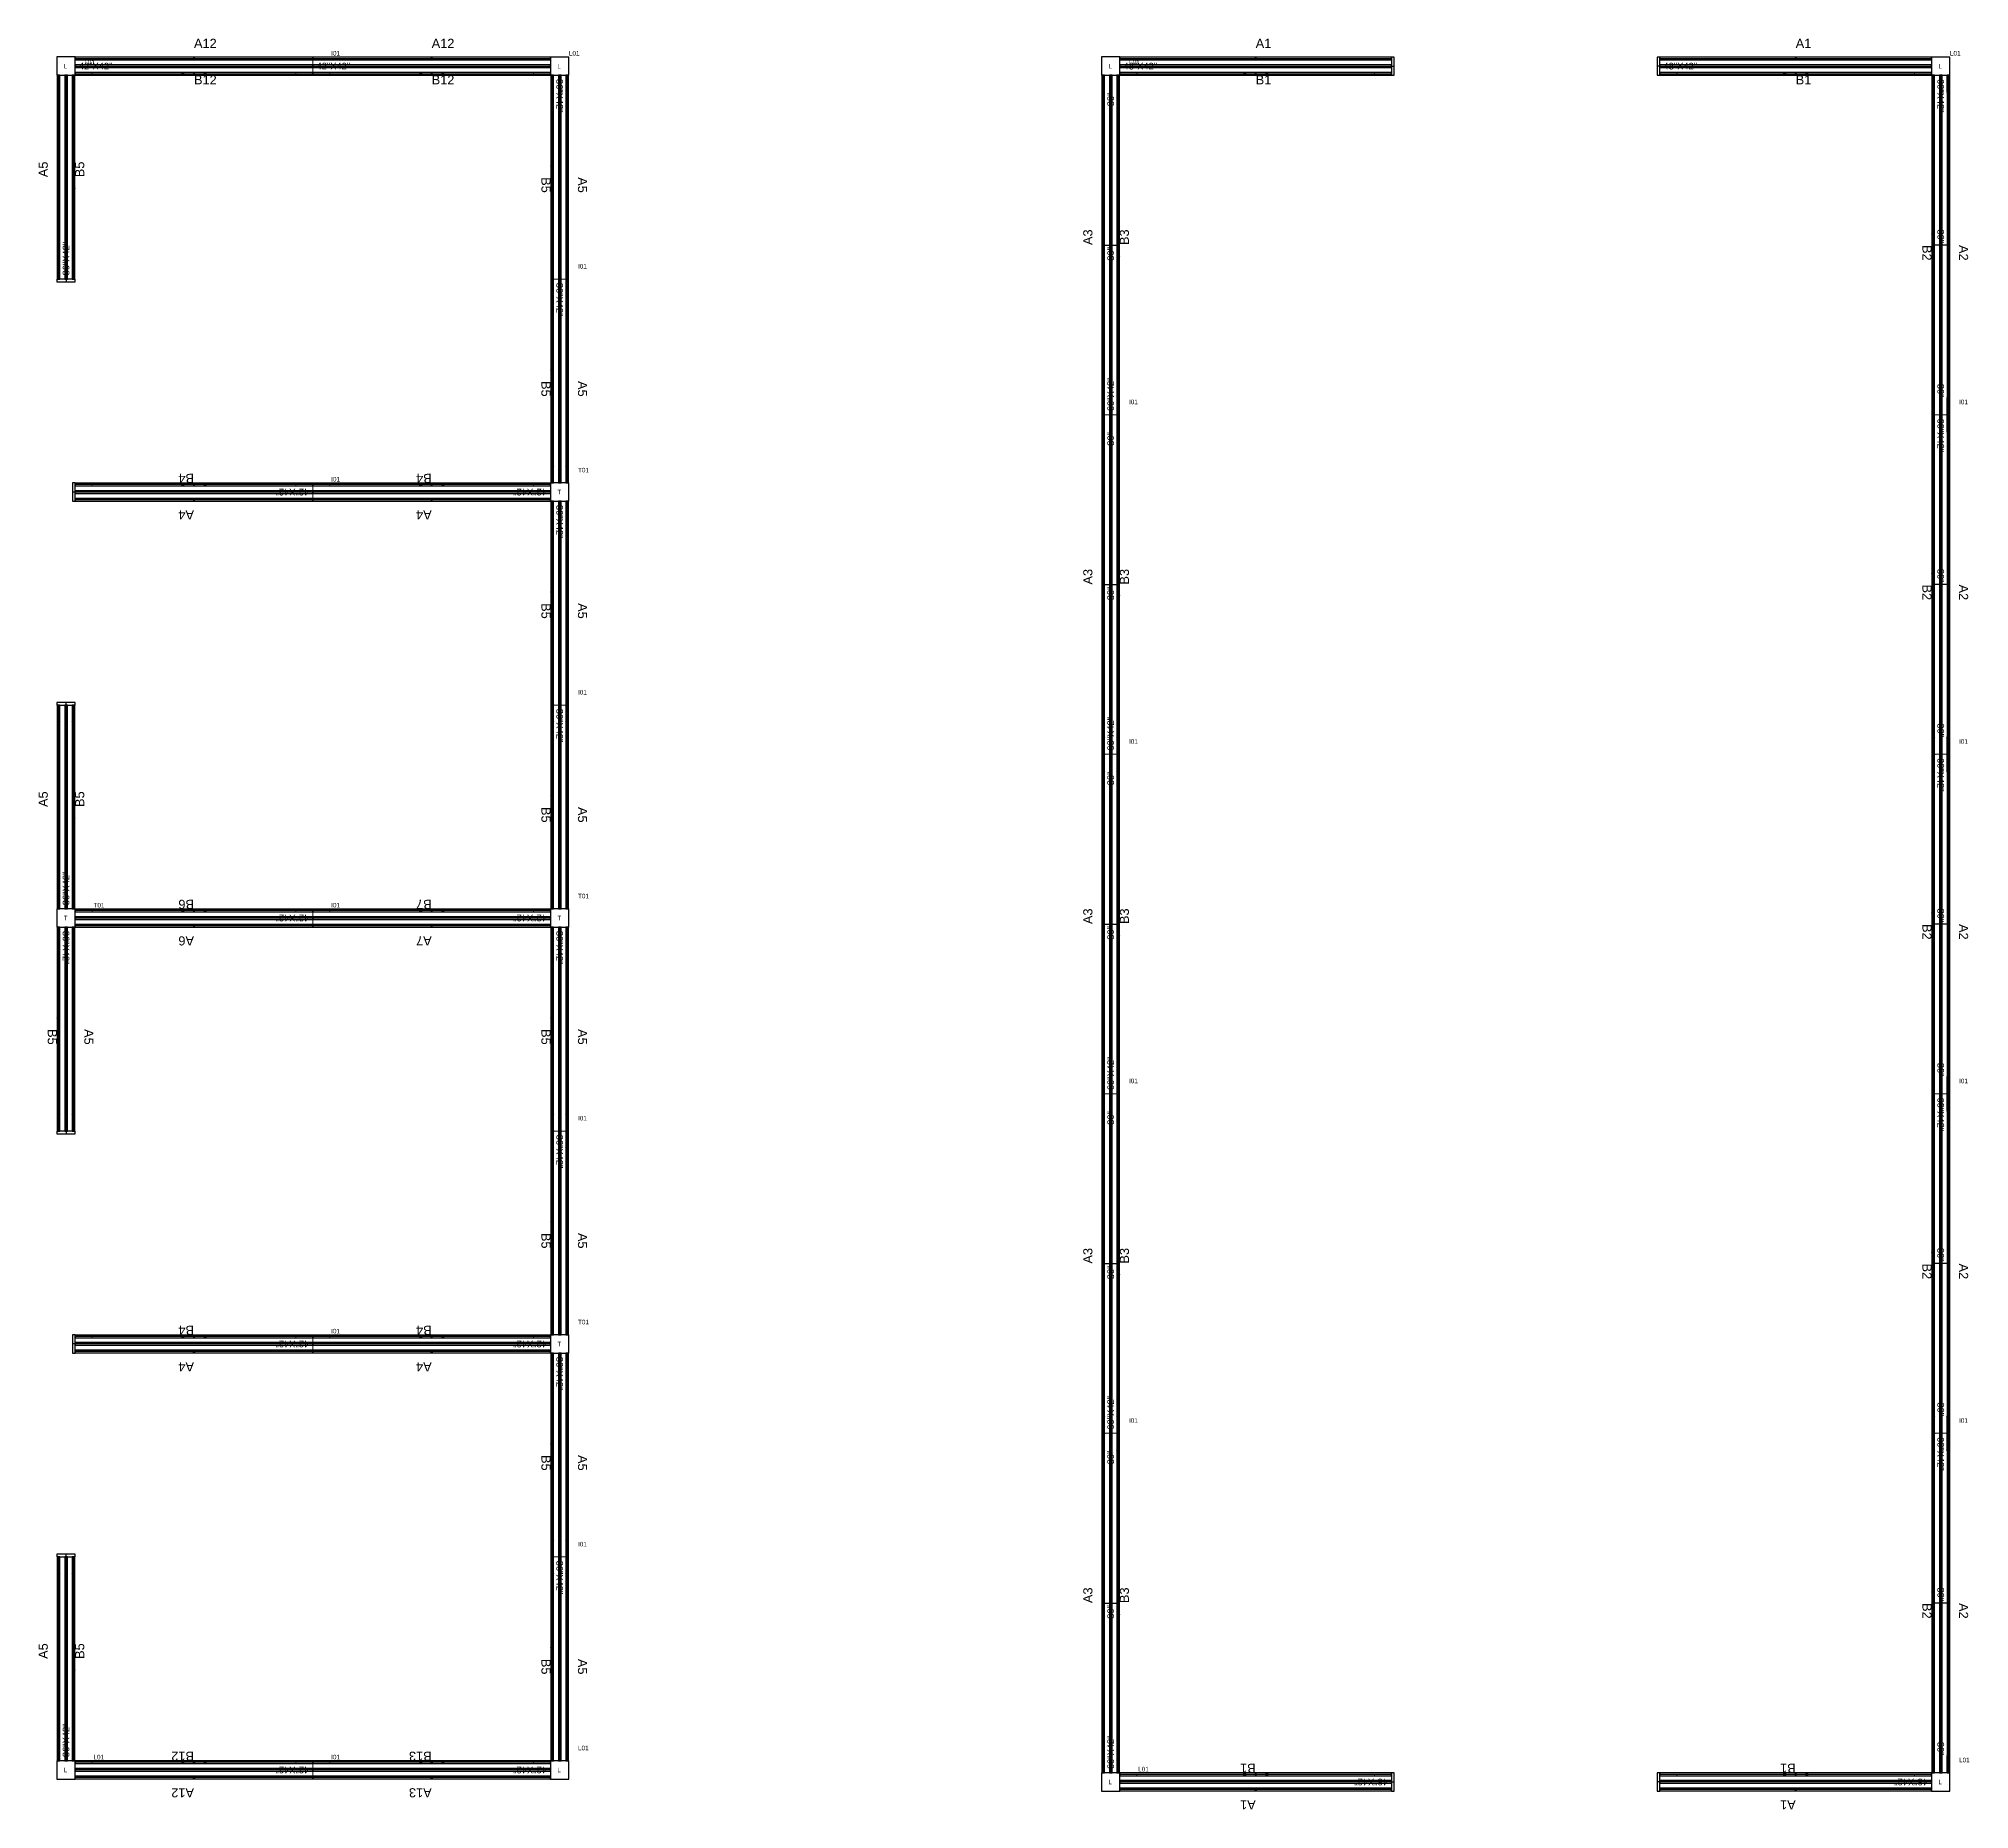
# Model space of a CAD drawing. Header units: millimetres. Extents: x 1390 to 1467.6, y 1790 to 1851.2.
# Drawn here: x 1390.22 to 1398.89, y 1790.1 to 1798.05 of the extents above; entities that cross this region are included whole.
import ezdxf

# ---------------------------------------------------------------- set-up
doc = ezdxf.new("R2010")
doc.units = ezdxf.units.MM
for name, color, linetype in [('DD2D', 7, 'Continuous'), ('DD2D_Geometry', 7, 'Continuous'), ('DDReportes', 7, 'Continuous'), ('Id Unión', 7, 'Continuous')]:
    doc.layers.add(name, color=color, linetype=linetype)
doc.styles.get("Standard").update_dxf_attribs({"font": 'arial.ttf'})

# ---------------------------------------------------------------- blocks, each defined once
blk = doc.blocks.new('DD101036422D')
at = {"color": 1, "linetype": 'Continuous', "lineweight": 0}
for p, q in [((0, -0.0255), (0, 0.0255)), ((0.0017, 0.0275), (0.0218, 0.0275)), ((0.002, 0.0275), (0.0215, 0.0275)), ((0.0747, 0.0275), (0.0215, 0.0275)), ((0.0747, 0.0275), (0.075, 0.0275)), ((0.0765, 0.026), (0.0765, 0.0343)), ((0.8385, 0.0343), (0.0765, 0.0343)), ((0.8385, 0.0343), (0.8385, 0.026)), ((0.8403, 0.0275), (0.84, 0.0275)), ((0.8403, 0.0275), (0.8935, 0.0275)), ((0.9133, 0.0275), (0.8932, 0.0275)), ((0.913, 0.0275), (0.8935, 0.0275)), ((0.915, -0.0255), (0.915, 0.0255)), ((0.025, -0.0275), (0.002, -0.0275)), ((0.025, -0.0275), (0.0747, -0.0275)), ((0.0747, -0.0275), (0.075, -0.0275)), ((0.0765, -0.0343), (0.0765, -0.026)), ((0.8385, -0.0343), (0.0765, -0.0343)), ((0.8385, -0.026), (0.8385, -0.0343)), ((0.8403, -0.0275), (0.84, -0.0275)), ((0.89, -0.0275), (0.8403, -0.0275)), ((0.89, -0.0275), (0.913, -0.0275))]:
    blk.add_line(p, q, dxfattribs=at)
at = {"color": 1}
for p, q in [((0.454, 0.0379), (0.461, 0.0308)), ((0.454, 0.0308), (0.461, 0.0379)), ((0.454, -0.0379), (0.461, -0.0308)), ((0.454, -0.0308), (0.461, -0.0379))]:
    blk.add_line(p, q, dxfattribs=at)
for centre in [(0.4075, -0.0343), (0.5075, -0.0343)]:
    blk.add_circle(centre, 0.005, dxfattribs=at)
at = {"color": 1, "linetype": 'Continuous', "lineweight": 0}
for centre, radius, start, end in [((0.002, 0.0255), 0.00203, 90, 180), ((0.075, 0.026), 0.00151, 10.02098, 90), ((0.075, 0.026), 0.00151, 0, 10.02098), ((0.84, 0.026), 0.00151, 90, 169.97902), ((0.84, 0.026), 0.00151, 169.97902, 180), ((0.84, 0.026), 0.00151, 169.97902, 180), ((0.913, 0.0255), 0.00203, 0, 90), ((0.002, -0.0255), 0.00203, 180, 270), ((0.075, -0.026), 0.00151, 270, 349.97902), ((0.075, -0.026), 0.00151, 349.97902, 0), ((0.84, -0.026), 0.00151, 180, 190.02098), ((0.84, -0.026), 0.00151, 180, 190.02098), ((0.84, -0.026), 0.00151, 190.02098, 270), ((0.913, -0.0255), 0.00203, 270, 0)]:
    blk.add_arc(centre, radius, start, end, dxfattribs=at)
at = {"color": 1}
for p in [(0.4575, 0.0343), (0.4575, -0.0343)]:
    blk.add_point(p, dxfattribs=at)
blk.add_text('36"X42"', height=0.03).set_placement((0.0165, -0.0149))
blk = doc.blocks.new('SPACE_DD10103642')
blk.add_blockref('DD101036422D', (0, 0))
blk = doc.blocks.new('DD101042422D')
at = {"color": 1, "linetype": 'Continuous', "lineweight": 0}
for p, q in [((0, -0.0255), (0, 0.0255)), ((0.0017, 0.0275), (0.0218, 0.0275)), ((0.002, 0.0275), (0.0215, 0.0275)), ((0.0747, 0.0275), (0.0215, 0.0275)), ((0.0747, 0.0275), (0.075, 0.0275)), ((0.0765, 0.026), (0.0765, 0.0343)), ((0.9905, 0.0343), (0.0765, 0.0343)), ((0.9905, 0.0343), (0.9905, 0.026)), ((0.9923, 0.0275), (0.992, 0.0275)), ((0.9923, 0.0275), (1.0455, 0.0275)), ((1.0653, 0.0275), (1.0452, 0.0275)), ((1.065, 0.0275), (1.0455, 0.0275)), ((1.067, -0.0255), (1.067, 0.0255)), ((0.025, -0.0275), (0.002, -0.0275)), ((0.025, -0.0275), (0.0747, -0.0275)), ((0.0747, -0.0275), (0.075, -0.0275)), ((0.0765, -0.0343), (0.0765, -0.026)), ((0.9905, -0.0343), (0.0765, -0.0343)), ((0.9905, -0.026), (0.9905, -0.0343)), ((0.9923, -0.0275), (0.992, -0.0275)), ((1.042, -0.0275), (0.9923, -0.0275)), ((1.042, -0.0275), (1.065, -0.0275))]:
    blk.add_line(p, q, dxfattribs=at)
at = {"color": 1}
for p, q in [((0.53, 0.0379), (0.537, 0.0308)), ((0.53, 0.0308), (0.537, 0.0379)), ((0.53, -0.0379), (0.537, -0.0308)), ((0.53, -0.0308), (0.537, -0.0379))]:
    blk.add_line(p, q, dxfattribs=at)
for centre in [(0.4835, -0.0343), (0.5835, -0.0343)]:
    blk.add_circle(centre, 0.005, dxfattribs=at)
at = {"color": 1, "linetype": 'Continuous', "lineweight": 0}
for centre, radius, start, end in [((0.002, 0.0255), 0.00203, 90, 180), ((0.075, 0.026), 0.00151, 10.02098, 90), ((0.075, 0.026), 0.00151, 0, 10.02098), ((0.992, 0.026), 0.00151, 90, 169.97902), ((0.992, 0.026), 0.00151, 169.97902, 180), ((0.992, 0.026), 0.00151, 169.97902, 180), ((1.065, 0.0255), 0.00203, 0, 90), ((0.002, -0.0255), 0.00203, 180, 270), ((0.075, -0.026), 0.00151, 270, 349.97902), ((0.075, -0.026), 0.00151, 349.97902, 0), ((0.992, -0.026), 0.00151, 180, 190.02098), ((0.992, -0.026), 0.00151, 180, 190.02098), ((0.992, -0.026), 0.00151, 190.02098, 270), ((1.065, -0.0255), 0.00203, 270, 0)]:
    blk.add_arc(centre, radius, start, end, dxfattribs=at)
at = {"color": 1}
for p in [(0.5335, 0.0343), (0.5335, -0.0343)]:
    blk.add_point(p, dxfattribs=at)
blk.add_text('42"X42"', height=0.03).set_placement((0.0165, -0.0149))
blk = doc.blocks.new('SPACE_DD10104242')
blk.add_blockref('DD101042422D', (0, 0))
blk = doc.blocks.new('DD101048422D')
at = {"color": 1, "linetype": 'Continuous', "lineweight": 0}
for p, q in [((0, -0.0255), (0, 0.0255)), ((0.0017, 0.0275), (0.0218, 0.0275)), ((0.002, 0.0275), (0.0215, 0.0275)), ((0.0747, 0.0275), (0.0215, 0.0275)), ((0.0747, 0.0275), (0.075, 0.0275)), ((0.0765, 0.026), (0.0765, 0.0343)), ((1.1435, 0.0343), (0.0765, 0.0343)), ((1.1435, 0.0343), (1.1435, 0.026)), ((1.1453, 0.0275), (1.145, 0.0275)), ((1.1453, 0.0275), (1.1985, 0.0275)), ((1.2183, 0.0275), (1.1982, 0.0275)), ((1.218, 0.0275), (1.1985, 0.0275)), ((1.22, -0.0255), (1.22, 0.0255)), ((0.025, -0.0275), (0.002, -0.0275)), ((0.025, -0.0275), (0.0747, -0.0275)), ((0.0747, -0.0275), (0.075, -0.0275)), ((0.0765, -0.0343), (0.0765, -0.026)), ((1.1435, -0.0343), (0.0765, -0.0343)), ((1.1435, -0.026), (1.1435, -0.0343)), ((1.1453, -0.0275), (1.145, -0.0275)), ((1.195, -0.0275), (1.1453, -0.0275)), ((1.195, -0.0275), (1.218, -0.0275))]:
    blk.add_line(p, q, dxfattribs=at)
at = {"color": 1}
for p, q in [((0.6065, 0.0379), (0.6135, 0.0308)), ((0.6065, 0.0308), (0.6135, 0.0379)), ((0.6065, -0.0379), (0.6135, -0.0308)), ((0.6065, -0.0308), (0.6135, -0.0379))]:
    blk.add_line(p, q, dxfattribs=at)
for centre in [(0.56, -0.0343), (0.66, -0.0343)]:
    blk.add_circle(centre, 0.005, dxfattribs=at)
at = {"color": 1, "linetype": 'Continuous', "lineweight": 0}
for centre, radius, start, end in [((0.002, 0.0255), 0.00203, 90, 180), ((0.075, 0.026), 0.00151, 10.02098, 90), ((0.075, 0.026), 0.00151, 0, 10.02098), ((1.145, 0.026), 0.00151, 90, 169.97902), ((1.145, 0.026), 0.00151, 169.97902, 180), ((1.145, 0.026), 0.00151, 169.97902, 180), ((1.218, 0.0255), 0.00203, 0, 90), ((0.002, -0.0255), 0.00203, 180, 270), ((0.075, -0.026), 0.00151, 270, 349.97902), ((0.075, -0.026), 0.00151, 349.97902, 0), ((1.145, -0.026), 0.00151, 180, 190.02098), ((1.145, -0.026), 0.00151, 180, 190.02098), ((1.145, -0.026), 0.00151, 190.02098, 270), ((1.218, -0.0255), 0.00203, 270, 0)]:
    blk.add_arc(centre, radius, start, end, dxfattribs=at)
at = {"color": 1}
for p in [(0.61, 0.0343), (0.61, -0.0343)]:
    blk.add_point(p, dxfattribs=at)
blk.add_text('48"X42"', height=0.03).set_placement((0.0165, -0.0149))
blk = doc.blocks.new('SPACE_DD10104842')
blk.add_blockref('DD101048422D', (0, 0))
blk = doc.blocks.new('DD101060422D')
at = {"color": 1, "linetype": 'Continuous', "lineweight": 0}
for p, q in [((0, -0.0255), (0, 0.0255)), ((0.0017, 0.0275), (0.0218, 0.0275)), ((0.002, 0.0275), (0.0215, 0.0275)), ((0.0747, 0.0275), (0.0215, 0.0275)), ((0.0747, 0.0275), (0.075, 0.0275)), ((0.0765, 0.026), (0.0765, 0.0343)), ((1.4475, 0.0343), (0.0765, 0.0343)), ((1.4475, 0.0343), (1.4475, 0.026)), ((1.4493, 0.0275), (1.449, 0.0275)), ((1.4493, 0.0275), (1.5025, 0.0275)), ((1.5223, 0.0275), (1.5022, 0.0275)), ((1.522, 0.0275), (1.5025, 0.0275)), ((1.524, -0.0255), (1.524, 0.0255)), ((0.025, -0.0275), (0.002, -0.0275)), ((0.025, -0.0275), (0.0747, -0.0275)), ((0.0747, -0.0275), (0.075, -0.0275)), ((0.0765, -0.0343), (0.0765, -0.026)), ((1.4475, -0.0343), (0.0765, -0.0343)), ((1.4475, -0.026), (1.4475, -0.0343)), ((1.4493, -0.0275), (1.449, -0.0275)), ((1.499, -0.0275), (1.4493, -0.0275)), ((1.499, -0.0275), (1.522, -0.0275))]:
    blk.add_line(p, q, dxfattribs=at)
at = {"color": 1}
for p, q in [((0.7585, 0.0379), (0.7655, 0.0308)), ((0.7585, 0.0308), (0.7655, 0.0379)), ((0.762, 0.0343), (0.762, -0.0343)), ((0.7585, -0.0379), (0.7655, -0.0308)), ((0.7585, -0.0308), (0.7655, -0.0379))]:
    blk.add_line(p, q, dxfattribs=at)
for centre in [(0.712, -0.0343), (0.812, -0.0343)]:
    blk.add_circle(centre, 0.005, dxfattribs=at)
at = {"color": 1, "linetype": 'Continuous', "lineweight": 0}
for centre, radius, start, end in [((0.002, 0.0255), 0.00203, 90, 180), ((0.075, 0.026), 0.00151, 10.02098, 90), ((0.075, 0.026), 0.00151, 0, 10.02098), ((1.449, 0.026), 0.00151, 90, 169.97902), ((1.449, 0.026), 0.00151, 169.97902, 180), ((1.449, 0.026), 0.00151, 169.97902, 180), ((1.522, 0.0255), 0.00203, 0, 90), ((0.002, -0.0255), 0.00203, 180, 270), ((0.075, -0.026), 0.00151, 270, 349.97902), ((0.075, -0.026), 0.00151, 349.97902, 0), ((1.449, -0.026), 0.00151, 180, 190.02098), ((1.449, -0.026), 0.00151, 180, 190.02098), ((1.449, -0.026), 0.00151, 190.02098, 270), ((1.522, -0.0255), 0.00203, 270, 0)]:
    blk.add_arc(centre, radius, start, end, dxfattribs=at)
at = {"color": 1}
for p in [(0.762, 0.0343), (0.762, -0.0343)]:
    blk.add_point(p, dxfattribs=at)
for s, p in [('60"X42"', (0.0165, -0.0149)), ('30"', (0.6916, -0.0149)), ('30"', (1.3849, -0.0149))]:
    blk.add_text(s, height=0.03).set_placement(p)
blk = doc.blocks.new('SPACE_DD10106042')
blk.add_blockref('DD101060422D', (0, 0))
blk = doc.blocks.new('DD3021422D')
for p, q in [((0, 0.041), (0, -0.041)), ((0.012, 0.041), (0, 0.041)), ((0.012, -0.041), (0.012, 0.041)), ((0, -0.041), (0.012, -0.041))]:
    blk.add_line(p, q)
blk = doc.blocks.new('SPACE_DD302142')
blk.add_blockref('DD3021422D', (0, 0))

msp = doc.modelspace()

# ---------------------------------------------------------------- linework, layer by layer
at = {"layer": 'DD2D'}
for p, q in [((1390.3879, 1797.9634), (1391.4549, 1797.9634)), ((1390.3879, 1797.9291), (1391.4549, 1797.9291)), ((1390.3879, 1797.9291), (1391.4549, 1797.9291)), ((1391.4549, 1797.9634), (1392.5219, 1797.9634)), ((1391.4549, 1797.9291), (1391.455, 1797.9291)), ((1391.4549, 1797.9291), (1392.5219, 1797.9291)), ((1391.4549, 1797.9291), (1392.5219, 1797.9291)), ((1392.5219, 1797.9291), (1392.522, 1797.9291)), ((1395.0773, 1797.9634), (1396.2973, 1797.9634)), ((1395.0773, 1797.9291), (1396.2973, 1797.9291)), ((1395.0773, 1797.9291), (1396.2973, 1797.9291)), ((1396.2973, 1797.9291), (1396.3093, 1797.9291)), ((1397.5013, 1797.9291), (1397.4893, 1797.9291)), ((1397.5013, 1797.9634), (1398.7213, 1797.9634)), ((1397.5013, 1797.9291), (1398.7213, 1797.9291)), ((1397.5013, 1797.9291), (1398.7213, 1797.9291)), ((1398.7213, 1797.9291), (1398.7214, 1797.9291)), ((1390.3126, 1796.9731), (1390.3126, 1797.8881)), ((1390.3469, 1797.8881), (1390.3469, 1797.8882)), ((1390.3469, 1796.9731), (1390.3469, 1797.8881)), ((1390.3469, 1796.9731), (1390.3469, 1797.8881)), ((1390.3812, 1796.9731), (1390.3812, 1797.8881)), ((1390.3879, 1797.8948), (1391.4549, 1797.8948)), ((1391.4549, 1797.8948), (1392.5219, 1797.8948)), ((1392.5286, 1797.8881), (1392.5286, 1796.9731)), ((1392.5629, 1797.8881), (1392.5629, 1796.9731)), ((1392.5629, 1797.8881), (1392.5629, 1796.9731)), ((1392.5972, 1797.8881), (1392.5972, 1796.9731)), ((1395.002, 1796.3641), (1395.002, 1797.8881)), ((1395.0363, 1797.8881), (1395.0363, 1797.8882)), ((1395.0363, 1796.3641), (1395.0363, 1797.8881)), ((1395.0363, 1796.3641), (1395.0363, 1797.8881)), ((1395.0706, 1796.3641), (1395.0706, 1797.8881)), ((1395.0773, 1797.8948), (1396.2973, 1797.8948)), ((1397.5013, 1797.8948), (1398.7213, 1797.8948)), ((1398.728, 1797.8881), (1398.728, 1796.3641)), ((1398.7623, 1797.8881), (1398.7623, 1796.3641)), ((1398.7623, 1797.8881), (1398.7623, 1796.3641)), ((1398.7966, 1797.8881), (1398.7966, 1796.3641)), ((1390.3469, 1796.9731), (1390.3469, 1796.9611)), ((1392.5286, 1796.9731), (1392.5286, 1796.0581)), ((1392.5629, 1796.9731), (1392.5629, 1796.973)), ((1392.5629, 1796.9731), (1392.5629, 1796.0581)), ((1392.5629, 1796.9731), (1392.5629, 1796.0581)), ((1392.5972, 1796.9731), (1392.5972, 1796.0581)), ((1395.002, 1794.8401), (1395.002, 1796.3641)), ((1395.0363, 1796.3641), (1395.0363, 1796.3642)), ((1395.0363, 1794.8401), (1395.0363, 1796.3641)), ((1395.0363, 1794.8401), (1395.0363, 1796.3641)), ((1395.0706, 1794.8401), (1395.0706, 1796.3641)), ((1398.728, 1796.3641), (1398.728, 1794.8401)), ((1398.7623, 1796.3641), (1398.7623, 1796.364)), ((1398.7623, 1796.3641), (1398.7623, 1794.8401)), ((1398.7623, 1796.3641), (1398.7623, 1794.8401)), ((1398.7966, 1796.3641), (1398.7966, 1794.8401)), ((1390.3879, 1796.0171), (1390.3759, 1796.0171)), ((1391.4549, 1796.0514), (1390.3879, 1796.0514)), ((1391.4549, 1796.0171), (1390.3879, 1796.0171)), ((1391.4549, 1796.0171), (1390.3879, 1796.0171)), ((1391.4549, 1796.0171), (1391.4548, 1796.0171)), ((1392.5219, 1796.0514), (1391.4549, 1796.0514)), ((1392.5219, 1796.0171), (1391.4549, 1796.0171)), ((1392.5219, 1796.0171), (1391.4549, 1796.0171)), ((1392.5629, 1796.0581), (1392.5629, 1796.058)), ((1391.4549, 1795.9828), (1390.3879, 1795.9828)), ((1392.5219, 1795.9828), (1391.4549, 1795.9828)), ((1392.5286, 1795.9761), (1392.5286, 1795.0611)), ((1392.5629, 1795.9761), (1392.5629, 1795.0611)), ((1392.5629, 1795.9761), (1392.5629, 1795.0611)), ((1392.5972, 1795.9761), (1392.5972, 1795.0611)), ((1390.3126, 1794.1461), (1390.3126, 1795.0611)), ((1390.3469, 1795.0611), (1390.3469, 1795.0731)), ((1390.3469, 1794.1461), (1390.3469, 1795.0611)), ((1390.3469, 1794.1461), (1390.3469, 1795.0611)), ((1390.3812, 1794.1461), (1390.3812, 1795.0611)), ((1392.5286, 1795.0611), (1392.5286, 1794.1461)), ((1392.5629, 1795.0611), (1392.5629, 1795.061)), ((1392.5629, 1795.0611), (1392.5629, 1794.1461)), ((1392.5629, 1795.0611), (1392.5629, 1794.1461)), ((1392.5972, 1795.0611), (1392.5972, 1794.1461)), ((1395.002, 1793.3161), (1395.002, 1794.8401)), ((1395.0363, 1794.8401), (1395.0363, 1794.8402)), ((1395.0363, 1793.3161), (1395.0363, 1794.8401)), ((1395.0363, 1793.3161), (1395.0363, 1794.8401)), ((1395.0706, 1793.3161), (1395.0706, 1794.8401)), ((1398.728, 1794.8401), (1398.728, 1793.3161)), ((1398.7623, 1794.8401), (1398.7623, 1794.84)), ((1398.7623, 1794.8401), (1398.7623, 1793.3161)), ((1398.7623, 1794.8401), (1398.7623, 1793.3161)), ((1398.7966, 1794.8401), (1398.7966, 1793.3161)), ((1390.3879, 1794.1051), (1390.3878, 1794.1051)), ((1391.4549, 1794.1394), (1390.3879, 1794.1394)), ((1391.4549, 1794.1051), (1390.3879, 1794.1051)), ((1391.4549, 1794.1051), (1390.3879, 1794.1051)), ((1391.4549, 1794.1051), (1391.4548, 1794.1051)), ((1392.5219, 1794.1394), (1391.4549, 1794.1394)), ((1392.5219, 1794.1051), (1391.4549, 1794.1051)), ((1392.5219, 1794.1051), (1391.4549, 1794.1051)), ((1392.5629, 1794.1461), (1392.5629, 1794.146)), ((1390.3126, 1794.0641), (1390.3126, 1793.1491)), ((1390.3469, 1794.0641), (1390.3469, 1793.1491)), ((1390.3469, 1794.0641), (1390.3469, 1793.1491)), ((1390.3812, 1794.0641), (1390.3812, 1793.1491)), ((1391.4549, 1794.0708), (1390.3879, 1794.0708)), ((1392.5219, 1794.0708), (1391.4549, 1794.0708)), ((1392.5286, 1794.0641), (1392.5286, 1793.1491)), ((1392.5629, 1794.0641), (1392.5629, 1793.1491)), ((1392.5629, 1794.0641), (1392.5629, 1793.1491)), ((1392.5972, 1794.0641), (1392.5972, 1793.1491)), ((1395.002, 1791.7921), (1395.002, 1793.3161)), ((1395.0363, 1793.3161), (1395.0363, 1793.3162)), ((1395.0363, 1791.7921), (1395.0363, 1793.3161)), ((1395.0363, 1791.7921), (1395.0363, 1793.3161)), ((1395.0706, 1791.7921), (1395.0706, 1793.3161)), ((1398.728, 1793.3161), (1398.728, 1791.7921)), ((1398.7623, 1793.3161), (1398.7623, 1793.316)), ((1398.7623, 1793.3161), (1398.7623, 1791.7921)), ((1398.7623, 1793.3161), (1398.7623, 1791.7921)), ((1398.7966, 1793.3161), (1398.7966, 1791.7921)), ((1390.3469, 1793.1491), (1390.3469, 1793.1371)), ((1392.5286, 1793.1491), (1392.5286, 1792.2341)), ((1392.5629, 1793.1491), (1392.5629, 1793.149)), ((1392.5629, 1793.1491), (1392.5629, 1792.2341)), ((1392.5629, 1793.1491), (1392.5629, 1792.2341)), ((1392.5972, 1793.1491), (1392.5972, 1792.2341)), ((1390.3879, 1792.1931), (1390.3759, 1792.1931)), ((1391.4549, 1792.2274), (1390.3879, 1792.2274)), ((1391.4549, 1792.1931), (1390.3879, 1792.1931)), ((1391.4549, 1792.1931), (1390.3879, 1792.1931)), ((1391.4549, 1792.1931), (1391.4548, 1792.1931)), ((1392.5219, 1792.2274), (1391.4549, 1792.2274)), ((1392.5219, 1792.1931), (1391.4549, 1792.1931)), ((1392.5219, 1792.1931), (1391.4549, 1792.1931)), ((1392.5629, 1792.2341), (1392.5629, 1792.234)), ((1391.4549, 1792.1588), (1390.3879, 1792.1588)), ((1392.5219, 1792.1588), (1391.4549, 1792.1588)), ((1392.5286, 1792.1521), (1392.5286, 1791.2371)), ((1392.5629, 1792.1521), (1392.5629, 1791.2371)), ((1392.5629, 1792.1521), (1392.5629, 1791.2371)), ((1392.5972, 1792.1521), (1392.5972, 1791.2371)), ((1395.002, 1790.2681), (1395.002, 1791.7921)), ((1395.0363, 1791.7921), (1395.0363, 1791.7922)), ((1395.0363, 1790.2681), (1395.0363, 1791.7921)), ((1395.0363, 1790.2681), (1395.0363, 1791.7921)), ((1395.0706, 1790.2681), (1395.0706, 1791.7921)), ((1398.728, 1791.7921), (1398.728, 1790.2681)), ((1398.7623, 1791.7921), (1398.7623, 1791.792)), ((1398.7623, 1791.7921), (1398.7623, 1790.2681)), ((1398.7623, 1791.7921), (1398.7623, 1790.2681)), ((1398.7966, 1791.7921), (1398.7966, 1790.2681)), ((1390.3126, 1790.3221), (1390.3126, 1791.2371)), ((1390.3469, 1791.2371), (1390.3469, 1791.2491)), ((1390.3469, 1790.3221), (1390.3469, 1791.2371)), ((1390.3469, 1790.3221), (1390.3469, 1791.2371)), ((1390.3812, 1790.3221), (1390.3812, 1791.2371)), ((1392.5286, 1791.2371), (1392.5286, 1790.3221)), ((1392.5629, 1791.2371), (1392.5629, 1791.237)), ((1392.5629, 1791.2371), (1392.5629, 1790.3221)), ((1392.5629, 1791.2371), (1392.5629, 1790.3221)), ((1392.5972, 1791.2371), (1392.5972, 1790.3221)), ((1390.3879, 1790.2811), (1390.3878, 1790.2811)), ((1391.4549, 1790.3154), (1390.3879, 1790.3154)), ((1391.4549, 1790.2811), (1390.3879, 1790.2811)), ((1391.4549, 1790.2811), (1390.3879, 1790.2811)), ((1391.4549, 1790.2811), (1391.4548, 1790.2811)), ((1392.5219, 1790.3154), (1391.4549, 1790.3154)), ((1392.5219, 1790.2811), (1391.4549, 1790.2811)), ((1392.5219, 1790.2811), (1391.4549, 1790.2811)), ((1392.5629, 1790.3221), (1392.5629, 1790.322)), ((1391.4549, 1790.2468), (1390.3879, 1790.2468)), ((1392.5219, 1790.2468), (1391.4549, 1790.2468)), ((1395.0773, 1790.2271), (1395.0772, 1790.2271)), ((1396.2973, 1790.2614), (1395.0773, 1790.2614)), ((1396.2973, 1790.2271), (1395.0773, 1790.2271)), ((1396.2973, 1790.2271), (1395.0773, 1790.2271)), ((1396.2973, 1790.1928), (1395.0773, 1790.1928)), ((1396.2973, 1790.2271), (1396.3093, 1790.2271)), ((1397.5013, 1790.2271), (1397.4893, 1790.2271)), ((1398.7213, 1790.2614), (1397.5013, 1790.2614)), ((1398.7213, 1790.2271), (1397.5013, 1790.2271)), ((1398.7213, 1790.2271), (1397.5013, 1790.2271)), ((1398.7213, 1790.1928), (1397.5013, 1790.1928)), ((1398.7623, 1790.2681), (1398.7623, 1790.268))]:
    msp.add_line(p, q, dxfattribs=at)
at = {"layer": 'DD2D_Geometry'}
for points in [[(1390.3879, 1797.8881), (1390.3879, 1797.9702), (1390.3059, 1797.9702), (1390.3059, 1797.8881)], [(1390.3879, 1797.9574), (1391.4549, 1797.9574), (1391.4549, 1797.9694), (1390.3879, 1797.9694)], [(1390.3879, 1797.9231), (1391.4549, 1797.9231), (1391.4549, 1797.9351), (1390.3879, 1797.9351)], [(1391.4549, 1797.9574), (1392.5219, 1797.9574), (1392.5219, 1797.9694), (1391.4549, 1797.9694)], [(1391.4549, 1797.9231), (1392.5219, 1797.9231), (1392.5219, 1797.9351), (1391.4549, 1797.9351)], [(1391.4549, 1797.9291), (1391.455, 1797.9291), (1391.455, 1797.9291), (1391.4549, 1797.9291)], [(1392.5219, 1797.8881), (1392.604, 1797.8881), (1392.604, 1797.9701), (1392.5219, 1797.9701)], [(1395.0773, 1797.8881), (1395.0773, 1797.9702), (1394.9953, 1797.9702), (1394.9953, 1797.8881)], [(1395.0773, 1797.9574), (1396.2973, 1797.9574), (1396.2973, 1797.9694), (1395.0773, 1797.9694)], [(1395.0773, 1797.9231), (1396.2973, 1797.9231), (1396.2973, 1797.9351), (1395.0773, 1797.9351)], [(1397.5013, 1797.9574), (1398.7213, 1797.9574), (1398.7213, 1797.9694), (1397.5013, 1797.9694)], [(1397.5013, 1797.9231), (1398.7213, 1797.9231), (1398.7213, 1797.9351), (1397.5013, 1797.9351)], [(1398.7213, 1797.8881), (1398.8034, 1797.8881), (1398.8034, 1797.9701), (1398.7213, 1797.9701)], [(1390.3186, 1796.9731), (1390.3186, 1797.8881), (1390.3066, 1797.8881), (1390.3066, 1796.9731)], [(1390.3529, 1796.9731), (1390.3529, 1797.8881), (1390.3409, 1797.8881), (1390.3409, 1796.9731)], [(1390.3872, 1796.9731), (1390.3872, 1797.8881), (1390.3752, 1797.8881), (1390.3752, 1796.9731)], [(1390.3879, 1797.8888), (1391.4549, 1797.8888), (1391.4549, 1797.9008), (1390.3879, 1797.9008)], [(1391.4549, 1797.8888), (1392.5219, 1797.8888), (1392.5219, 1797.9008), (1391.4549, 1797.9008)], [(1392.5226, 1797.8881), (1392.5226, 1796.9731), (1392.5346, 1796.9731), (1392.5346, 1797.8881)], [(1392.5569, 1797.8881), (1392.5569, 1796.9731), (1392.5689, 1796.9731), (1392.5689, 1797.8881)], [(1392.5912, 1797.8881), (1392.5912, 1796.9731), (1392.6032, 1796.9731), (1392.6032, 1797.8881)], [(1395.008, 1796.3641), (1395.008, 1797.8881), (1394.996, 1797.8881), (1394.996, 1796.3641)], [(1395.0423, 1796.3641), (1395.0423, 1797.8881), (1395.0303, 1797.8881), (1395.0303, 1796.3641)], [(1395.0766, 1796.3641), (1395.0766, 1797.8881), (1395.0646, 1797.8881), (1395.0646, 1796.3641)], [(1395.0773, 1797.8888), (1396.2973, 1797.8888), (1396.2973, 1797.9008), (1395.0773, 1797.9008)], [(1397.5013, 1797.8888), (1398.7213, 1797.8888), (1398.7213, 1797.9008), (1397.5013, 1797.9008)], [(1398.722, 1797.8881), (1398.722, 1796.3641), (1398.734, 1796.3641), (1398.734, 1797.8881)], [(1398.7563, 1797.8881), (1398.7563, 1796.3641), (1398.7683, 1796.3641), (1398.7683, 1797.8881)], [(1398.7906, 1797.8881), (1398.7906, 1796.3641), (1398.8026, 1796.3641), (1398.8026, 1797.8881)], [(1392.5226, 1796.9731), (1392.5226, 1796.0581), (1392.5346, 1796.0581), (1392.5346, 1796.9731)], [(1392.5569, 1796.9731), (1392.5569, 1796.0581), (1392.5689, 1796.0581), (1392.5689, 1796.9731)], [(1392.5629, 1796.973), (1392.5629, 1796.973), (1392.5629, 1796.9731), (1392.5629, 1796.9731)], [(1392.5912, 1796.9731), (1392.5912, 1796.0581), (1392.6032, 1796.0581), (1392.6032, 1796.9731)], [(1395.008, 1794.8401), (1395.008, 1796.3641), (1394.996, 1796.3641), (1394.996, 1794.8401)], [(1395.0423, 1794.8401), (1395.0423, 1796.3641), (1395.0303, 1796.3641), (1395.0303, 1794.8401)], [(1395.0363, 1796.3641), (1395.0363, 1796.3641), (1395.0363, 1796.3642), (1395.0363, 1796.3642)], [(1395.0766, 1794.8401), (1395.0766, 1796.3641), (1395.0646, 1796.3641), (1395.0646, 1794.8401)], [(1398.722, 1796.3641), (1398.722, 1794.8401), (1398.734, 1794.8401), (1398.734, 1796.3641)], [(1398.7563, 1796.3641), (1398.7563, 1794.8401), (1398.7683, 1794.8401), (1398.7683, 1796.3641)], [(1398.7623, 1796.364), (1398.7623, 1796.364), (1398.7623, 1796.3641), (1398.7623, 1796.3641)], [(1398.7906, 1796.3641), (1398.7906, 1794.8401), (1398.8026, 1794.8401), (1398.8026, 1796.3641)], [(1391.4549, 1796.0574), (1390.3879, 1796.0574), (1390.3879, 1796.0454), (1391.4549, 1796.0454)], [(1391.4549, 1796.0231), (1390.3879, 1796.0231), (1390.3879, 1796.0111), (1391.4549, 1796.0111)], [(1391.4548, 1796.0171), (1391.4549, 1796.0171), (1391.4549, 1796.0171), (1391.4548, 1796.0171)], [(1392.5219, 1796.0574), (1391.4549, 1796.0574), (1391.4549, 1796.0454), (1392.5219, 1796.0454)], [(1392.5219, 1796.0231), (1391.4549, 1796.0231), (1391.4549, 1796.0111), (1392.5219, 1796.0111)], [(1392.5219, 1796.0581), (1392.5219, 1795.976), (1392.6039, 1795.976), (1392.6039, 1796.0581)], [(1391.4549, 1795.9888), (1390.3879, 1795.9888), (1390.3879, 1795.9768), (1391.4549, 1795.9768)], [(1392.5219, 1795.9888), (1391.4549, 1795.9888), (1391.4549, 1795.9768), (1392.5219, 1795.9768)], [(1392.5226, 1795.9761), (1392.5226, 1795.0611), (1392.5346, 1795.0611), (1392.5346, 1795.9761)], [(1392.5569, 1795.9761), (1392.5569, 1795.0611), (1392.5689, 1795.0611), (1392.5689, 1795.9761)], [(1392.5912, 1795.9761), (1392.5912, 1795.0611), (1392.6032, 1795.0611), (1392.6032, 1795.9761)], [(1390.3186, 1794.1461), (1390.3186, 1795.0611), (1390.3066, 1795.0611), (1390.3066, 1794.1461)], [(1390.3529, 1794.1461), (1390.3529, 1795.0611), (1390.3409, 1795.0611), (1390.3409, 1794.1461)], [(1390.3872, 1794.1461), (1390.3872, 1795.0611), (1390.3752, 1795.0611), (1390.3752, 1794.1461)], [(1392.5226, 1795.0611), (1392.5226, 1794.1461), (1392.5346, 1794.1461), (1392.5346, 1795.0611)], [(1392.5569, 1795.0611), (1392.5569, 1794.1461), (1392.5689, 1794.1461), (1392.5689, 1795.0611)], [(1392.5629, 1795.061), (1392.5629, 1795.061), (1392.5629, 1795.0611), (1392.5629, 1795.0611)], [(1392.5912, 1795.0611), (1392.5912, 1794.1461), (1392.6032, 1794.1461), (1392.6032, 1795.0611)], [(1395.008, 1793.3161), (1395.008, 1794.8401), (1394.996, 1794.8401), (1394.996, 1793.3161)], [(1395.0423, 1793.3161), (1395.0423, 1794.8401), (1395.0303, 1794.8401), (1395.0303, 1793.3161)], [(1395.0363, 1794.8401), (1395.0363, 1794.8401), (1395.0363, 1794.8402), (1395.0363, 1794.8402)], [(1395.0766, 1793.3161), (1395.0766, 1794.8401), (1395.0646, 1794.8401), (1395.0646, 1793.3161)], [(1398.722, 1794.8401), (1398.722, 1793.3161), (1398.734, 1793.3161), (1398.734, 1794.8401)], [(1398.7563, 1794.8401), (1398.7563, 1793.3161), (1398.7683, 1793.3161), (1398.7683, 1794.8401)], [(1398.7623, 1794.84), (1398.7623, 1794.84), (1398.7623, 1794.8401), (1398.7623, 1794.8401)], [(1398.7906, 1794.8401), (1398.7906, 1793.3161), (1398.8026, 1793.3161), (1398.8026, 1794.8401)], [(1390.3879, 1794.1461), (1390.3058, 1794.1461), (1390.3058, 1794.0641), (1390.3879, 1794.0641)], [(1391.4549, 1794.1454), (1390.3879, 1794.1454), (1390.3879, 1794.1334), (1391.4549, 1794.1334)], [(1391.4549, 1794.1111), (1390.3879, 1794.1111), (1390.3879, 1794.0991), (1391.4549, 1794.0991)], [(1391.4548, 1794.1051), (1391.4549, 1794.1051), (1391.4549, 1794.1051), (1391.4548, 1794.1051)], [(1392.5219, 1794.1454), (1391.4549, 1794.1454), (1391.4549, 1794.1334), (1392.5219, 1794.1334)], [(1392.5219, 1794.1111), (1391.4549, 1794.1111), (1391.4549, 1794.0991), (1392.5219, 1794.0991)], [(1392.5219, 1794.1461), (1392.5219, 1794.064), (1392.6039, 1794.064), (1392.6039, 1794.1461)], [(1390.3066, 1794.0641), (1390.3066, 1793.1491), (1390.3186, 1793.1491), (1390.3186, 1794.0641)], [(1390.3409, 1794.0641), (1390.3409, 1793.1491), (1390.3529, 1793.1491), (1390.3529, 1794.0641)], [(1390.3752, 1794.0641), (1390.3752, 1793.1491), (1390.3872, 1793.1491), (1390.3872, 1794.0641)], [(1391.4549, 1794.0768), (1390.3879, 1794.0768), (1390.3879, 1794.0648), (1391.4549, 1794.0648)], [(1392.5219, 1794.0768), (1391.4549, 1794.0768), (1391.4549, 1794.0648), (1392.5219, 1794.0648)], [(1392.5226, 1794.0641), (1392.5226, 1793.1491), (1392.5346, 1793.1491), (1392.5346, 1794.0641)], [(1392.5569, 1794.0641), (1392.5569, 1793.1491), (1392.5689, 1793.1491), (1392.5689, 1794.0641)], [(1392.5912, 1794.0641), (1392.5912, 1793.1491), (1392.6032, 1793.1491), (1392.6032, 1794.0641)], [(1395.008, 1791.7921), (1395.008, 1793.3161), (1394.996, 1793.3161), (1394.996, 1791.7921)], [(1395.0423, 1791.7921), (1395.0423, 1793.3161), (1395.0303, 1793.3161), (1395.0303, 1791.7921)], [(1395.0363, 1793.3161), (1395.0363, 1793.3161), (1395.0363, 1793.3162), (1395.0363, 1793.3162)], [(1395.0766, 1791.7921), (1395.0766, 1793.3161), (1395.0646, 1793.3161), (1395.0646, 1791.7921)], [(1398.722, 1793.3161), (1398.722, 1791.7921), (1398.734, 1791.7921), (1398.734, 1793.3161)], [(1398.7563, 1793.3161), (1398.7563, 1791.7921), (1398.7683, 1791.7921), (1398.7683, 1793.3161)], [(1398.7623, 1793.316), (1398.7623, 1793.316), (1398.7623, 1793.3161), (1398.7623, 1793.3161)], [(1398.7906, 1793.3161), (1398.7906, 1791.7921), (1398.8026, 1791.7921), (1398.8026, 1793.3161)], [(1392.5226, 1793.1491), (1392.5226, 1792.2341), (1392.5346, 1792.2341), (1392.5346, 1793.1491)], [(1392.5569, 1793.1491), (1392.5569, 1792.2341), (1392.5689, 1792.2341), (1392.5689, 1793.1491)], [(1392.5629, 1793.149), (1392.5629, 1793.149), (1392.5629, 1793.1491), (1392.5629, 1793.1491)], [(1392.5912, 1793.1491), (1392.5912, 1792.2341), (1392.6032, 1792.2341), (1392.6032, 1793.1491)], [(1391.4549, 1792.2334), (1390.3879, 1792.2334), (1390.3879, 1792.2214), (1391.4549, 1792.2214)], [(1391.4549, 1792.1991), (1390.3879, 1792.1991), (1390.3879, 1792.1871), (1391.4549, 1792.1871)], [(1391.4548, 1792.1931), (1391.4549, 1792.1931), (1391.4549, 1792.1931), (1391.4548, 1792.1931)], [(1392.5219, 1792.2334), (1391.4549, 1792.2334), (1391.4549, 1792.2214), (1392.5219, 1792.2214)], [(1392.5219, 1792.1991), (1391.4549, 1792.1991), (1391.4549, 1792.1871), (1392.5219, 1792.1871)], [(1392.5219, 1792.2341), (1392.5219, 1792.152), (1392.6039, 1792.152), (1392.6039, 1792.2341)], [(1391.4549, 1792.1648), (1390.3879, 1792.1648), (1390.3879, 1792.1528), (1391.4549, 1792.1528)], [(1392.5219, 1792.1648), (1391.4549, 1792.1648), (1391.4549, 1792.1528), (1392.5219, 1792.1528)], [(1392.5226, 1792.1521), (1392.5226, 1791.2371), (1392.5346, 1791.2371), (1392.5346, 1792.1521)], [(1392.5569, 1792.1521), (1392.5569, 1791.2371), (1392.5689, 1791.2371), (1392.5689, 1792.1521)], [(1392.5912, 1792.1521), (1392.5912, 1791.2371), (1392.6032, 1791.2371), (1392.6032, 1792.1521)], [(1395.008, 1790.2681), (1395.008, 1791.7921), (1394.996, 1791.7921), (1394.996, 1790.2681)], [(1395.0423, 1790.2681), (1395.0423, 1791.7921), (1395.0303, 1791.7921), (1395.0303, 1790.2681)], [(1395.0363, 1791.7921), (1395.0363, 1791.7921), (1395.0363, 1791.7922), (1395.0363, 1791.7922)], [(1395.0766, 1790.2681), (1395.0766, 1791.7921), (1395.0646, 1791.7921), (1395.0646, 1790.2681)], [(1398.722, 1791.7921), (1398.722, 1790.2681), (1398.734, 1790.2681), (1398.734, 1791.7921)], [(1398.7563, 1791.7921), (1398.7563, 1790.2681), (1398.7683, 1790.2681), (1398.7683, 1791.7921)], [(1398.7623, 1791.792), (1398.7623, 1791.792), (1398.7623, 1791.7921), (1398.7623, 1791.7921)], [(1398.7906, 1791.7921), (1398.7906, 1790.2681), (1398.8026, 1790.2681), (1398.8026, 1791.7921)], [(1390.3186, 1790.3221), (1390.3186, 1791.2371), (1390.3066, 1791.2371), (1390.3066, 1790.3221)], [(1390.3529, 1790.3221), (1390.3529, 1791.2371), (1390.3409, 1791.2371), (1390.3409, 1790.3221)], [(1390.3872, 1790.3221), (1390.3872, 1791.2371), (1390.3752, 1791.2371), (1390.3752, 1790.3221)], [(1392.5226, 1791.2371), (1392.5226, 1790.3221), (1392.5346, 1790.3221), (1392.5346, 1791.2371)], [(1392.5569, 1791.2371), (1392.5569, 1790.3221), (1392.5689, 1790.3221), (1392.5689, 1791.2371)], [(1392.5629, 1791.237), (1392.5629, 1791.237), (1392.5629, 1791.2371), (1392.5629, 1791.2371)], [(1392.5912, 1791.2371), (1392.5912, 1790.3221), (1392.6032, 1790.3221), (1392.6032, 1791.2371)], [(1390.3879, 1790.3221), (1390.3058, 1790.3221), (1390.3058, 1790.2401), (1390.3879, 1790.2401)], [(1391.4549, 1790.3214), (1390.3879, 1790.3214), (1390.3879, 1790.3094), (1391.4549, 1790.3094)], [(1391.4549, 1790.2871), (1390.3879, 1790.2871), (1390.3879, 1790.2751), (1391.4549, 1790.2751)], [(1391.4548, 1790.2811), (1391.4549, 1790.2811), (1391.4549, 1790.2811), (1391.4548, 1790.2811)], [(1392.5219, 1790.3214), (1391.4549, 1790.3214), (1391.4549, 1790.3094), (1392.5219, 1790.3094)], [(1392.5219, 1790.2871), (1391.4549, 1790.2871), (1391.4549, 1790.2751), (1392.5219, 1790.2751)], [(1392.5219, 1790.3221), (1392.5219, 1790.24), (1392.6039, 1790.24), (1392.6039, 1790.3221)], [(1391.4549, 1790.2528), (1390.3879, 1790.2528), (1390.3879, 1790.2408), (1391.4549, 1790.2408)], [(1392.5219, 1790.2528), (1391.4549, 1790.2528), (1391.4549, 1790.2408), (1392.5219, 1790.2408)], [(1395.0773, 1790.2681), (1394.9952, 1790.2681), (1394.9952, 1790.1861), (1395.0773, 1790.1861)], [(1396.2973, 1790.2674), (1395.0773, 1790.2674), (1395.0773, 1790.2554), (1396.2973, 1790.2554)], [(1396.2973, 1790.2331), (1395.0773, 1790.2331), (1395.0773, 1790.2211), (1396.2973, 1790.2211)], [(1396.2973, 1790.1988), (1395.0773, 1790.1988), (1395.0773, 1790.1868), (1396.2973, 1790.1868)], [(1398.7213, 1790.2674), (1397.5013, 1790.2674), (1397.5013, 1790.2554), (1398.7213, 1790.2554)], [(1398.7213, 1790.2331), (1397.5013, 1790.2331), (1397.5013, 1790.2211), (1398.7213, 1790.2211)], [(1398.7213, 1790.1988), (1397.5013, 1790.1988), (1397.5013, 1790.1868), (1398.7213, 1790.1868)], [(1398.7213, 1790.2681), (1398.7213, 1790.186), (1398.8033, 1790.186), (1398.8033, 1790.2681)]]:
    msp.add_lwpolyline(points, close=True, dxfattribs=at)

# ---------------------------------------------------------------- block references
for name, p in [('SPACE_DD10104242', (1390.3879, 1797.9291)), ('SPACE_DD10104242', (1391.4549, 1797.9291)), ('SPACE_DD10104842', (1395.0773, 1797.9291)), ('SPACE_DD302142', (1396.2973, 1797.9291)), ('SPACE_DD10104842', (1397.5013, 1797.9291)), ('SPACE_DD302142', (1396.2973, 1790.2271))]:
    msp.add_blockref(name, p, dxfattribs=at)
for name, p, rotation in [('SPACE_DD302142', (1397.5013, 1797.9291), 180), ('SPACE_DD10103642', (1390.3469, 1796.9731), 90), ('SPACE_DD10103642', (1392.5629, 1797.8881), 270), ('SPACE_DD10106042', (1395.0363, 1796.3641), 90), ('SPACE_DD10106042', (1398.7623, 1797.8881), 270), ('SPACE_DD302142', (1390.3469, 1796.9731), 270), ('SPACE_DD10103642', (1392.5629, 1796.9731), 270), ('SPACE_DD10106042', (1395.0363, 1794.8401), 90), ('SPACE_DD10106042', (1398.7623, 1796.3641), 270), ('SPACE_DD302142', (1390.3879, 1796.0171), 180), ('SPACE_DD10104242', (1391.4549, 1796.0171), 180), ('SPACE_DD10104242', (1392.5219, 1796.0171), 180), ('SPACE_DD10103642', (1392.5629, 1795.9761), 270), ('SPACE_DD302142', (1390.3469, 1795.0611), 90), ('SPACE_DD10103642', (1390.3469, 1794.1461), 90), ('SPACE_DD10103642', (1392.5629, 1795.0611), 270), ('SPACE_DD10106042', (1395.0363, 1793.3161), 90), ('SPACE_DD10106042', (1398.7623, 1794.8401), 270), ('SPACE_DD10104242', (1391.4549, 1794.1051), 180), ('SPACE_DD10104242', (1392.5219, 1794.1051), 180), ('SPACE_DD10103642', (1390.3469, 1794.0641), 270), ('SPACE_DD10103642', (1392.5629, 1794.0641), 270), ('SPACE_DD10106042', (1395.0363, 1791.7921), 90), ('SPACE_DD10106042', (1398.7623, 1793.3161), 270), ('SPACE_DD302142', (1390.3469, 1793.1491), 270), ('SPACE_DD10103642', (1392.5629, 1793.1491), 270), ('SPACE_DD302142', (1390.3879, 1792.1931), 180), ('SPACE_DD10104242', (1391.4549, 1792.1931), 180), ('SPACE_DD10104242', (1392.5219, 1792.1931), 180), ('SPACE_DD10103642', (1392.5629, 1792.1521), 270), ('SPACE_DD10106042', (1395.0363, 1790.2681), 90), ('SPACE_DD10106042', (1398.7623, 1791.7921), 270), ('SPACE_DD302142', (1390.3469, 1791.2371), 90), ('SPACE_DD10103642', (1390.3469, 1790.3221), 90), ('SPACE_DD10103642', (1392.5629, 1791.2371), 270), ('SPACE_DD10104242', (1391.4549, 1790.2811), 180), ('SPACE_DD10104242', (1392.5219, 1790.2811), 180), ('SPACE_DD10104842', (1396.2973, 1790.2271), 180), ('SPACE_DD302142', (1397.5013, 1790.2271), 180), ('SPACE_DD10104842', (1398.7213, 1790.2271), 180)]:
    msp.add_blockref(name, p, dxfattribs=dict(at, rotation=rotation))

# ---------------------------------------------------------------- texts
for s, p in [('L', (1390.3366, 1797.9188)), ('L', (1392.5526, 1797.9188)), ('L', (1395.0261, 1797.9188)), ('L', (1398.7521, 1797.9188)), ('T', (1392.5526, 1796.0068)), ('T', (1390.3366, 1794.0948)), ('T', (1392.5526, 1794.0948)), ('T', (1392.5526, 1792.1828)), ('L', (1390.3366, 1790.2708)), ('L', (1392.5526, 1790.2708)), ('L', (1395.0261, 1790.2168)), ('L', (1398.7521, 1790.2168))]:
    msp.add_text(s, height=0.0205, dxfattribs=at).set_placement(p)
at = {"layer": 'DDReportes'}
for s, p in [('A12', (1390.9214, 1798.0111)), ('A12', (1391.9884, 1798.0111)), ('A1', (1395.6873, 1798.0111)), ('A1', (1398.1113, 1798.0111)), ('B12', (1390.9214, 1797.8471)), ('B12', (1391.9884, 1797.8471)), ('B1', (1395.6873, 1797.8471)), ('B1', (1398.1113, 1797.8471))]:
    msp.add_text(s, height=0.041, dxfattribs=at).set_placement(p)
for s, rotation, p in [('A5', 90, (1390.2649, 1797.4306)), ('B5', 90, (1390.4289, 1797.4306)), ('B5', 270, (1392.4809, 1797.4306)), ('A5', 270, (1392.6449, 1797.4306)), ('A3', 90, (1394.9543, 1797.1261)), ('B3', 90, (1395.1183, 1797.1261)), ('A2', 270, (1398.8443, 1797.1261)), ('B2', 270, (1398.6803, 1797.1261)), ('B5', 270, (1392.4809, 1796.5156)), ('A5', 270, (1392.6449, 1796.5156)), ('B4', 180, (1390.9214, 1796.0991)), ('B4', 180, (1391.9884, 1796.0991)), ('A4', 180, (1390.9214, 1795.9351)), ('A4', 180, (1391.9884, 1795.9351)), ('A3', 90, (1394.9543, 1795.6021)), ('B3', 90, (1395.1183, 1795.6021)), ('B2', 270, (1398.6803, 1795.6021)), ('A2', 270, (1398.8443, 1795.6021)), ('B5', 270, (1392.4809, 1795.5186)), ('A5', 270, (1392.6449, 1795.5186)), ('A5', 90, (1390.2649, 1794.6036)), ('B5', 90, (1390.4289, 1794.6036)), ('B5', 270, (1392.4809, 1794.6036)), ('A5', 270, (1392.6449, 1794.6036)), ('B6', 180, (1390.9214, 1794.1871)), ('B7', 180, (1391.9884, 1794.1871)), ('A3', 90, (1394.9543, 1794.0781)), ('B3', 90, (1395.1183, 1794.0781)), ('A6', 180, (1390.9214, 1794.0231)), ('A7', 180, (1391.9884, 1794.0231)), ('B2', 270, (1398.6803, 1794.0781)), ('A2', 270, (1398.8443, 1794.0781)), ('B5', 270, (1390.2649, 1793.6066)), ('A5', 270, (1390.4289, 1793.6066)), ('B5', 270, (1392.4809, 1793.6066)), ('A5', 270, (1392.6449, 1793.6066)), ('B5', 270, (1392.4809, 1792.6916)), ('A5', 270, (1392.6449, 1792.6916)), ('A3', 90, (1394.9543, 1792.5541)), ('B3', 90, (1395.1183, 1792.5541)), ('B2', 270, (1398.6803, 1792.5541)), ('A2', 270, (1398.8443, 1792.5541)), ('B4', 180, (1390.9214, 1792.2751)), ('B4', 180, (1391.9884, 1792.2751)), ('A4', 180, (1390.9214, 1792.1111)), ('A4', 180, (1391.9884, 1792.1111)), ('B5', 270, (1392.4809, 1791.6946)), ('A5', 270, (1392.6449, 1791.6946)), ('A3', 90, (1394.9543, 1791.0301)), ('B3', 90, (1395.1183, 1791.0301)), ('B2', 270, (1398.6803, 1791.0301)), ('A2', 270, (1398.8443, 1791.0301)), ('A5', 90, (1390.2649, 1790.7796)), ('B5', 90, (1390.4289, 1790.7796)), ('B5', 270, (1392.4809, 1790.7796)), ('A5', 270, (1392.6449, 1790.7796)), ('B12', 180, (1390.9214, 1790.3631)), ('B13', 180, (1391.9884, 1790.3631)), ('B1', 180, (1395.6873, 1790.3091)), ('B1', 180, (1398.1113, 1790.3091)), ('A12', 180, (1390.9214, 1790.1991)), ('A13', 180, (1391.9884, 1790.1991)), ('A1', 180, (1395.6873, 1790.1451)), ('A1', 180, (1398.1113, 1790.1451))]:
    msp.add_text(s, height=0.041, rotation=rotation, dxfattribs=at).set_placement(p)
at = {"layer": 'Id Unión'}
for s, p in [('I01', (1391.5372, 1797.9766)), ('L01', (1392.6042, 1797.9766)), ('L01', (1398.8037, 1797.9766)), ('L01', (1390.4292, 1797.9356)), ('L01', (1395.1186, 1797.9356)), ('I01', (1392.6452, 1797.0205)), ('I01', (1395.1186, 1796.4116)), ('I01', (1398.8446, 1796.4115)), ('I01', (1391.5371, 1796.0646)), ('T01', (1392.6452, 1796.1055)), ('I01', (1392.6452, 1795.1085)), ('I01', (1395.1186, 1794.8876)), ('I01', (1398.8446, 1794.8875)), ('T01', (1392.6452, 1794.1935)), ('T01', (1390.4701, 1794.1526)), ('I01', (1391.5371, 1794.1526)), ('I01', (1395.1186, 1793.3636)), ('I01', (1398.8446, 1793.3635)), ('I01', (1392.6452, 1793.1965)), ('T01', (1392.6452, 1792.2815)), ('I01', (1391.5371, 1792.2406)), ('I01', (1395.1186, 1791.8396)), ('I01', (1398.8446, 1791.8395)), ('I01', (1392.6452, 1791.2845)), ('L01', (1392.6452, 1790.3695)), ('L01', (1390.4701, 1790.3286)), ('I01', (1391.5371, 1790.3286)), ('L01', (1395.1596, 1790.2746)), ('L01', (1398.8446, 1790.3155))]:
    msp.add_text(s, height=0.0205, dxfattribs=at).set_placement(p)

doc.saveas('drawing.dxf')
